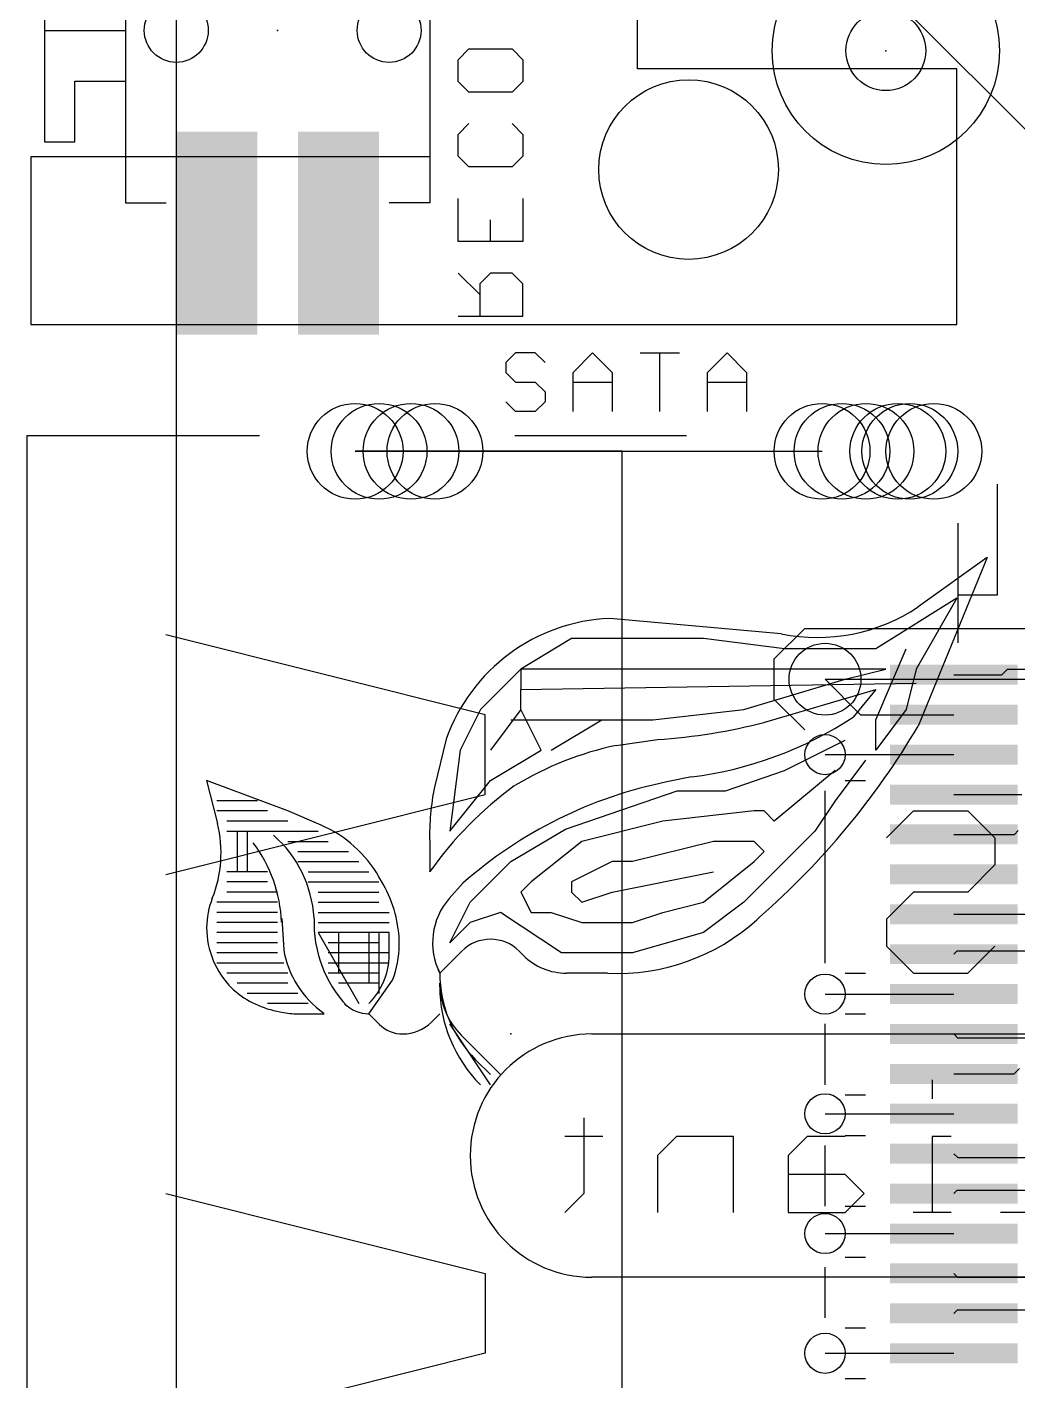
# Model space of a CAD drawing. Extents: x -61 to 136, y 23 to 123.
# Drawn here: x 29.88 to 42.3, y 64.23 to 81.2 of the extents above; entities that cross this region are included whole.
import ezdxf

# ---------------------------------------------------------------- set-up
doc = ezdxf.new("R2010")
doc.units = 0
for name, color, linetype in [('1', 14, 'CONTINUOUS'), ('13', 94, 'CONTINUOUS'), ('16', 134, 'CONTINUOUS'), ('17', 94, 'CONTINUOUS'), ('18', 94, 'CONTINUOUS'), ('20', 251, 'CONTINUOUS'), ('21', 251, 'CONTINUOUS'), ('22', 54, 'CONTINUOUS'), ('23', 251, 'CONTINUOUS'), ('24', 54, 'CONTINUOUS'), ('25', 251, 'CONTINUOUS'), ('26', 54, 'CONTINUOUS'), ('41', 14, 'CONTINUOUS'), ('42', 134, 'CONTINUOUS')]:
    doc.layers.add(name, color=color, linetype=linetype)

# ---------------------------------------------------------------- blocks, each defined once
blk = doc.blocks.new('RECT')
blk.add_solid([(-0.5, -0.5), (0.5, -0.5), (-0.5, 0.5), (0.5, 0.5)])
blk = doc.blocks.new('ROUNDP')
blk.add_circle((0, 0), 0.5)
blk = doc.blocks.new('PIE')
blk.add_circle((0, 0), 0.5)
blk = doc.blocks.new('ROUNDV')
blk.add_circle((0, 0), 0.5)

msp = doc.modelspace()

# ---------------------------------------------------------------- linework, layer by layer
at = {"layer": '1'}
for p, q in [((37.338, 75.88), (33.991, 75.88)), ((37.338, 61.28), (37.338, 75.88)), ((37.338, 75.88), (39.841, 75.88)), ((42.092, 73.08), (42.164, 73.152)), ((42.164, 73.152), (42.3926, 73.152)), ((39.878, 73.025), (40.323, 72.58)), ((41.491, 73.08), (42.092, 73.08)), ((40.323, 72.58), (41.491, 72.58)), ((39.878, 72.08), (41.491, 72.08)), ((41.491, 71.58), (42.3446, 71.58)), ((41.491, 71.08), (42.251, 71.08)), ((42.251, 71.08), (42.299, 71.128)), ((41.491, 70.08), (42.394, 70.08)), ((41.491, 69.58), (41.5324, 69.6214)), ((41.5324, 69.6214), (42.4434, 69.6214)), ((39.878, 69.08), (41.491, 69.08)), ((41.5418, 68.5292), (41.491, 68.58)), ((42.545, 68.5292), (41.5418, 68.5292)), ((41.491, 68.08), (42.2482, 68.08)), ((42.2482, 68.08), (42.3164, 68.1482)), ((39.878, 67.58), (41.491, 67.58)), ((41.491, 67.08), (41.5404, 67.0306)), ((41.5404, 67.0306), (42.4942, 67.0306)), ((41.491, 66.58), (41.5352, 66.6242)), ((41.5352, 66.6242), (43.3427, 66.6242)), ((39.878, 66.08), (41.491, 66.08)), ((41.491, 65.58), (41.539, 65.532)), ((41.539, 65.532), (42.545, 65.532)), ((41.491, 65.08), (41.5366, 65.1256)), ((41.5366, 65.1256), (43.3441, 65.1256)), ((39.878, 64.58), (41.491, 64.58))]:
    msp.add_line(p, q, dxfattribs=at)
at = {"layer": '13'}
msp.add_line((43.307, 78.994), (40.386, 81.915), dxfattribs=at)
at = {"layer": '16'}
for p, q in [((33.991, 75.88), (39.841, 75.88)), ((39.878, 73.025), (42.675, 73.025))]:
    msp.add_line(p, q, dxfattribs=at)
at = {"layer": '20'}
msp.add_line((31.75, 101.717), (31.75, 44.507), dxfattribs=at)
for centre in [(31.75, 81.153), (34.417, 81.153)]:
    msp.add_circle(centre, 0.4, dxfattribs=at)
at = {"layer": '21'}
for p, q in [((37.529, 80.67), (37.529, 90.87)), ((34.929, 81.27), (34.929, 79.57)), ((41.529, 80.67), (37.529, 80.67)), ((41.529, 77.47), (41.529, 80.67)), ((34.929, 79.57), (29.929, 79.57)), ((29.929, 79.57), (29.929, 77.47)), ((29.929, 77.47), (41.529, 77.47)), ((29.881, 61.08), (29.881, 76.08)), ((29.881, 76.08), (32.791, 76.08)), ((35.991, 76.08), (38.141, 76.08)), ((42.041, 74.08), (42.041, 75.4675)), ((41.541, 74.98), (41.541, 74.08)), ((41.541, 74.08), (41.541, 73.48)), ((41.541, 74.08), (42.041, 74.08)), ((35.621, 72.58), (31.621, 73.58)), ((35.621, 71.58), (35.621, 72.58)), ((31.621, 70.58), (35.621, 71.58)), ((31.621, 66.58), (35.621, 65.58)), ((35.621, 65.58), (35.621, 64.58)), ((35.621, 64.58), (31.621, 63.58))]:
    msp.add_line(p, q, dxfattribs=at)
at = {"layer": '22'}
for p, q in [((34.925, 83.439), (34.925, 78.994)), ((30.099, 82.55), (30.099, 81.153)), ((31.115, 81.788), (31.115, 81.153)), ((30.099, 81.153), (30.099, 79.756)), ((30.099, 81.153), (31.115, 81.153)), ((31.115, 81.153), (31.115, 80.518)), ((30.48, 79.756), (30.48, 80.518)), ((30.48, 80.518), (31.115, 80.518)), ((31.115, 80.518), (31.115, 78.994)), ((30.099, 79.756), (30.48, 79.756)), ((31.115, 78.994), (31.623, 78.994)), ((34.925, 78.994), (34.417, 78.994)), ((41.91, 74.549), (41.0435, 72.435)), ((41.91, 74.549), (41.0469, 73.9313)), ((41.529, 74.041), (40.513, 73.406)), ((41.529, 74.041), (41.021, 73.152)), ((39.3305, 73.5917), (37.1823, 73.787)), ((36.703, 73.533), (36.068, 73.152)), ((38.354, 73.533), (36.703, 73.533)), ((39.37, 73.406), (38.354, 73.533)), ((40.513, 73.406), (39.37, 73.406)), ((40.513, 72.517), (40.894, 73.406)), ((36.068, 73.152), (35.56, 72.644)), ((40.64, 73.152), (36.068, 73.152)), ((36.068, 73.152), (36.068, 72.898)), ((40.132, 73.025), (40.64, 73.152)), ((41.021, 73.152), (40.894, 72.644)), ((36.068, 72.898), (41.021, 72.9742)), ((38.862, 72.644), (40.132, 73.025)), ((36.068, 72.644), (36.068, 72.898)), ((39.1262, 72.4865), (40.513, 72.898)), ((40.513, 72.898), (40.2323, 72.5508)), ((35.56, 72.644), (35.306, 72.136)), ((36.068, 72.644), (35.687, 72.136)), ((36.322, 72.136), (36.068, 72.644)), ((37.719, 72.517), (38.862, 72.644)), ((40.894, 72.644), (40.513, 72.136)), ((35.941, 72.517), (37.592, 72.517)), ((36.449, 72.136), (37.084, 72.517)), ((37.084, 72.517), (37.592, 72.517)), ((37.592, 72.517), (37.719, 72.517)), ((40.513, 72.136), (40.513, 72.517)), ((35.1317, 72.2717), (34.9853, 71.6729)), ((37.2602, 72.1951), (37.7789, 72.2693)), ((39.37, 71.882), (40.132, 72.263)), ((35.306, 72.136), (35.179, 71.12)), ((35.687, 71.755), (36.322, 72.136)), ((40.386, 72.009), (40.005, 71.501)), ((33.147, 71.374), (32.131, 71.755)), ((32.131, 71.755), (32.2655, 71.217)), ((35.179, 71.12), (35.687, 71.755)), ((38.2047, 71.7998), (37.8961, 71.7382)), ((38.6334, 71.628), (39.37, 71.882)), ((40.005, 71.882), (39.243, 71.247)), ((35.9844, 71.6878), (35.9927, 71.6919)), ((36.6268, 71.1454), (38.0238, 71.628)), ((38.0238, 71.628), (38.6334, 71.628)), ((32.766, 71.501), (32.258, 71.501)), ((40.005, 71.501), (39.751, 71.12)), ((32.893, 71.374), (32.258, 71.374)), ((33.147, 71.247), (32.385, 71.247)), ((33.5665, 71.1942), (33.147, 71.374)), ((37.846, 71.247), (36.83, 70.993)), ((38.989, 71.374), (37.846, 71.247)), ((39.116, 71.374), (38.989, 71.374)), ((39.243, 71.247), (39.116, 71.374)), ((40.6498, 71.0368), (40.9887, 71.3757)), ((40.9887, 71.3757), (41.6667, 71.3757)), ((41.6667, 71.3757), (42.0056, 71.0368)), ((32.385, 71.12), (32.512, 71.12)), ((32.512, 71.12), (32.639, 71.12)), ((32.512, 71.12), (32.512, 70.612)), ((32.639, 71.12), (33.528, 71.12)), ((32.639, 71.12), (32.639, 70.612)), ((35.941, 70.739), (36.6268, 71.1454)), ((39.751, 71.12), (38.862, 70.231)), ((33.147, 70.993), (33.655, 70.993)), ((34.9252, 70.9935), (34.9254, 70.613)), ((36.83, 70.993), (36.195, 70.485)), ((38.481, 70.993), (37.465, 70.739)), ((38.989, 70.993), (38.481, 70.993)), ((39.116, 70.866), (38.989, 70.993)), ((42.0056, 71.0368), (42.0056, 70.6978)), ((33.274, 70.866), (33.909, 70.866)), ((33.274, 70.739), (34.036, 70.739)), ((35.433, 70.231), (35.941, 70.739)), ((37.211, 70.739), (36.703, 70.485)), ((37.465, 70.739), (37.211, 70.739)), ((38.354, 70.231), (38.989, 70.739)), ((38.989, 70.739), (39.116, 70.866)), ((32.893, 70.612), (32.385, 70.612)), ((33.401, 70.612), (34.163, 70.612)), ((34.925, 70.612), (34.9279, 70.6149)), ((37.211, 70.358), (38.481, 70.612)), ((42.0056, 70.6978), (41.6667, 70.3589)), ((32.893, 70.485), (32.385, 70.485)), ((33.401, 70.485), (34.29, 70.485)), ((34.3432, 70.4554), (34.2894, 70.5495)), ((35.3395, 70.4677), (35.1698, 70.2793)), ((36.195, 70.485), (36.068, 70.358)), ((36.703, 70.485), (36.703, 70.358)), ((33.02, 70.231), (32.258, 70.231)), ((33.02, 70.358), (32.385, 70.358)), ((33.528, 70.358), (34.29, 70.358)), ((33.528, 70.231), (34.29, 70.231)), ((35.179, 69.723), (35.433, 70.231)), ((36.068, 70.358), (36.195, 70.104)), ((36.703, 70.358), (36.83, 70.231)), ((36.83, 70.231), (37.211, 70.358)), ((37.846, 70.104), (38.354, 70.231)), ((38.862, 70.231), (38.354, 69.85)), ((40.9887, 70.3589), (40.6498, 70.0199)), ((41.6667, 70.3589), (40.9887, 70.3589)), ((33.02, 70.104), (32.258, 70.104)), ((33.528, 70.104), (34.417, 70.104)), ((35.814, 70.104), (35.433, 69.977)), ((36.576, 69.596), (35.814, 70.104)), ((36.195, 70.104), (36.449, 70.104)), ((36.449, 70.104), (36.83, 69.977)), ((37.465, 69.977), (37.846, 70.104)), ((33.02, 69.977), (32.258, 69.977)), ((33.0708, 70.026), (33.0962, 69.6358)), ((33.4772, 70.0278), (33.4772, 70.0373)), ((33.528, 69.977), (34.417, 69.977)), ((35.433, 69.977), (35.179, 69.723)), ((36.83, 69.977), (37.465, 69.977)), ((39.0598, 70.0478), (39.0236, 70.0116)), ((40.6498, 70.0199), (40.6498, 69.681)), ((33.02, 69.85), (32.258, 69.85)), ((33.02, 69.723), (32.258, 69.723)), ((33.782, 69.85), (33.528, 69.85)), ((33.528, 69.85), (34.036, 68.961)), ((34.29, 69.723), (33.655, 69.723)), ((34.163, 69.85), (33.782, 69.85)), ((33.782, 69.85), (33.782, 69.342)), ((34.29, 69.85), (34.163, 69.85)), ((34.163, 69.85), (34.163, 69.215)), ((34.417, 69.85), (34.29, 69.85)), ((34.29, 69.85), (34.29, 69.723)), ((34.29, 69.723), (34.29, 69.342)), ((34.417, 69.596), (34.417, 69.85)), ((38.354, 69.85), (37.465, 69.596)), ((33.02, 69.596), (32.258, 69.596)), ((34.417, 69.596), (33.655, 69.596)), ((34.417, 69.5742), (34.417, 69.596)), ((35.3278, 69.6178), (35.052, 69.342)), ((36.0988, 69.5652), (36.0462, 69.6178)), ((37.465, 69.596), (36.576, 69.596)), ((40.6498, 69.681), (40.9887, 69.342)), ((41.6667, 69.342), (42.0056, 69.681)), ((33.0962, 69.469), (32.258, 69.469)), ((34.417, 69.469), (33.655, 69.469)), ((35.0291, 69.3878), (35.052, 69.342)), ((33.147, 69.342), (32.385, 69.342)), ((33.147, 69.215), (32.512, 69.215)), ((34.29, 69.342), (33.655, 69.342)), ((34.29, 69.215), (33.782, 69.215)), ((34.163, 68.834), (34.4585, 69.2552)), ((34.29, 69.342), (34.29, 69.215)), ((34.29, 69.215), (34.29, 69.088)), ((35.052, 69.1714), (35.052, 69.215)), ((37.1531, 69.342), (36.6376, 69.342)), ((40.9887, 69.342), (41.6667, 69.342)), ((32.4448, 69.1552), (32.4675, 69.1325)), ((33.274, 69.088), (32.639, 69.088)), ((33.401, 68.961), (32.893, 68.961)), ((33.8595, 68.9597), (33.8872, 68.932)), ((33.2485, 68.834), (33.6042, 68.834)), ((34.1488, 68.834), (34.163, 68.834)), ((34.2964, 68.7006), (34.163, 68.834)), ((35.052, 68.834), (34.9468, 68.7288)), ((35.687, 67.945), (35.179, 68.707)), ((35.814, 68.072), (35.3214, 68.5646)), ((36.957, 68.58), (48.768, 68.58)), ((35.687, 68.072), (35.501, 68.258)), ((41.2209, 68.0057), (41.2209, 67.7684)), ((36.8551, 67.5311), (36.8551, 66.5821)), ((37.0924, 67.2939), (36.6179, 67.2939)), ((38.0177, 67.2939), (37.7805, 67.0566)), ((38.7295, 67.2939), (38.0177, 67.2939)), ((38.7295, 66.3448), (38.7295, 67.2939)), ((39.6549, 67.2939), (39.4176, 67.0566)), ((40.1294, 67.2939), (39.6549, 67.2939)), ((41.4581, 67.2939), (41.2209, 67.2939)), ((41.2209, 67.2939), (41.2209, 66.3448)), ((37.7805, 67.0566), (37.7805, 66.3448)), ((39.4176, 67.0566), (39.4176, 66.3448)), ((40.1294, 66.8193), (39.4176, 66.8193)), ((40.3667, 66.5821), (40.1294, 66.8193)), ((36.8551, 66.5821), (36.6179, 66.3448)), ((40.1294, 66.3448), (40.3667, 66.5821)), ((39.4176, 66.3448), (40.1294, 66.3448)), ((41.4581, 66.3448), (40.9836, 66.3448)), ((42.5496, 66.3448), (42.075, 66.3448)), ((48.768, 65.532), (36.957, 65.532))]:
    msp.add_line(p, q, dxfattribs=at)
for centre, radius, start, end in [((37.2761, 71.5149), 2.274, 92.3643, 160.5612), ((39.7788, 75.8332), 2.2859, 258.69, 303.6935), ((37.3078, 79.4791), 7.2252, 273.7388, 284.577), ((37.5998, 76.5455), 4.7841, 277.2636, 303.3845), ((32.6965, 77.3533), 9.6883, 311.0567, 329.492), ((38.1326, 68.1496), 4.1385, 102.1698, 121.1366), ((37.9731, 71.0662), 3.0488, 168.5224, 181.3671), ((38.7616, 67.8964), 4.6997, 126.223, 144.6596), ((38.9941, 66.3212), 5.5272, 101.4582, 131.3919), ((30.787, 70.8475), 1.524, 338.2002, 14.0334), ((31.9776, 69.94), 1.5028, 3.7106, 48.711), ((32.9662, 69.7934), 1.524, 29.7437, 66.8016), ((31.3064, 69.9127), 1.7639, 2.2759, 36.9841), ((33.02, 69.6993), 1.524, 0.0008, 29.7451), ((33.1237, 69.9128), 0.9927, 158.1988, 180.0014), ((35.8129, 69.7224), 0.8507, 139.1098, 206.5634), ((33.2024, 69.9128), 1.0714, 179.9994, 224.9996), ((35.0049, 69.9748), 1.5286, 178.0129, 223.0144), ((37.2801, 71.9347), 2.5958, 267.1964, 312.1962), ((35.687, 69.2586), 0.508, 45, 135), ((34.3057, 69.843), 1.2271, 189.7199, 234.7228), ((33.5498, 69.5742), 0.8672, 314.9997, 359.9996), ((33.3482, 69.6992), 1.1958, 338.2021, 0.0029), ((36.6376, 70.1039), 0.7619, 224.9953, 270.0008), ((36.585, 69.342), 1.533, 179.9996, 224.9997), ((35.9718, 69.215), 0.9198, 179.9996, 224.9997), ((33.2525, 70.0444), 1.2032, 229.2783, 260.2406), ((36.7864, 69.1714), 1.7344, 180.0004, 225.0003), ((34.163, 69.2633), 0.4293, 225.0074, 269.9971), ((33.2485, 69.6593), 0.8253, 255.9756, 270.0001), ((34.5876, 68.9918), 0.4118, 225.0026, 270.0037), ((34.5876, 69.0879), 0.5079, 269.9976, 315.0063), ((36.957, 67.056), 1.524, 90, 180), ((36.957, 67.056), 1.524, 180, 270)]:
    msp.add_arc(centre, radius, start, end, dxfattribs=at)
at = {"layer": '23'}
msp.add_point((35.941, 68.58), dxfattribs=at)
at = {"layer": '24'}
for p in [(33.02, 81.153), (40.64, 80.899)]:
    msp.add_point(p, dxfattribs=at)
at = {"layer": '25'}
for p, q in [((36.0019, 77.1147), (35.879, 76.9919)), ((36.2476, 77.1147), (36.0019, 77.1147)), ((36.3705, 76.9919), (36.2476, 77.1147)), ((36.721, 76.869), (36.9667, 77.1147)), ((36.9667, 77.1147), (37.2125, 76.869)), ((37.563, 77.1147), (38.0544, 77.1147)), ((37.8087, 76.3775), (37.8087, 77.1147)), ((38.4049, 76.869), (38.6507, 77.1147)), ((38.6507, 77.1147), (38.8964, 76.869)), ((35.879, 76.9919), (35.879, 76.869)), ((35.879, 76.869), (36.0019, 76.7461)), ((36.721, 76.3775), (36.721, 76.869)), ((37.2125, 76.869), (37.2125, 76.3775)), ((38.4049, 76.3775), (38.4049, 76.869)), ((38.8964, 76.869), (38.8964, 76.3775)), ((36.0019, 76.7461), (36.2476, 76.7461)), ((36.2476, 76.7461), (36.3705, 76.6232)), ((36.721, 76.7461), (37.2125, 76.7461)), ((38.4049, 76.7461), (38.8964, 76.7461)), ((36.0019, 76.3775), (35.879, 76.5004)), ((36.3705, 76.5004), (36.2476, 76.3775)), ((36.3705, 76.6232), (36.3705, 76.5004)), ((36.2476, 76.3775), (36.0019, 76.3775))]:
    msp.add_line(p, q, dxfattribs=at)
at = {"layer": '26'}
for p, q in [((35.2806, 80.7849), (35.4162, 80.9205)), ((35.4162, 80.9205), (35.9585, 80.9205)), ((35.9585, 80.9205), (36.0941, 80.7849)), ((35.2806, 80.5137), (35.2806, 80.7849)), ((36.0941, 80.7849), (36.0941, 80.5137)), ((35.4162, 80.3782), (35.2806, 80.5137)), ((36.0941, 80.5137), (35.9585, 80.3782)), ((35.9585, 80.3782), (35.4162, 80.3782)), ((35.2806, 79.8494), (35.4162, 79.985)), ((35.9585, 79.985), (36.0941, 79.8494)), ((35.2806, 79.5782), (35.2806, 79.8494)), ((36.0941, 79.8494), (36.0941, 79.5782)), ((35.4162, 79.4426), (35.2806, 79.5782)), ((36.0941, 79.5782), (35.9585, 79.4426)), ((35.9585, 79.4426), (35.4162, 79.4426)), ((35.2806, 78.5071), (35.2806, 79.0494)), ((36.0941, 79.0494), (36.0941, 78.5071)), ((35.6873, 78.5071), (35.6873, 78.7783)), ((36.0941, 78.5071), (35.2806, 78.5071)), ((35.5518, 77.8428), (35.2806, 78.1139)), ((35.6873, 78.1139), (35.5518, 77.9783)), ((35.9585, 78.1139), (35.6873, 78.1139)), ((36.0941, 77.9783), (35.9585, 78.1139)), ((35.5518, 77.9783), (35.5518, 77.5716)), ((36.0941, 77.5716), (36.0941, 77.9783)), ((35.2806, 77.5716), (36.0941, 77.5716))]:
    msp.add_line(p, q, dxfattribs=at)
at = {"layer": '41'}
for p, q in [((39.243, 73.279), (39.624, 73.66)), ((39.624, 73.66), (42.672, 73.66)), ((39.243, 72.771), (39.243, 73.279)), ((39.624, 72.39), (39.243, 72.771)), ((40.132, 71.755), (40.386, 71.755)), ((39.878, 69.469), (39.878, 71.628)), ((40.132, 69.342), (40.386, 69.342)), ((39.878, 67.945), (39.878, 68.707)), ((40.132, 68.834), (40.386, 68.834)), ((40.132, 67.818), (40.386, 67.818)), ((39.878, 66.421), (39.878, 67.183)), ((40.132, 67.31), (40.386, 67.31)), ((40.132, 66.421), (40.386, 66.421)), ((39.878, 65.024), (39.878, 65.659)), ((40.132, 65.786), (40.386, 65.786)), ((40.132, 64.897), (40.386, 64.897)), ((40.132, 64.262), (40.386, 64.262))]:
    msp.add_line(p, q, dxfattribs=at)
at = {"layer": '42'}
msp.add_circle((40.64, 80.899), 1.425, dxfattribs=at)

# ---------------------------------------------------------------- block references
at = {"layer": '1', "xscale": 1.6, "yscale": 0.25, "rotation": 180}
for p in [(41.491, 73.08), (41.491, 72.58), (41.491, 72.08), (41.491, 71.58), (41.491, 71.08), (41.491, 70.58), (41.491, 70.08), (41.491, 69.58), (41.491, 69.08), (41.491, 68.58), (41.491, 68.08), (41.491, 67.58), (41.491, 67.08), (41.491, 66.58), (41.491, 66.08), (41.491, 65.58), (41.491, 65.08), (41.491, 64.58)]:
    msp.add_blockref('RECT', p, dxfattribs=at)
at = {"layer": '16'}
msp.add_blockref('PIE', (40.64, 80.899), dxfattribs=at)
at = {"layer": '16', "xscale": 2.54, "yscale": 1.016, "rotation": 270}
for p in [(32.258, 78.613), (33.782, 78.613)]:
    msp.add_blockref('RECT', p, dxfattribs=at)
at = {"layer": '17'}
for p, xscale, yscale, rotation in [((38.169, 79.41), 2.25, 2.25, 90), ((38.169, 79.41), 2.25, 2.25, 90), ((38.169, 79.41), 2.25, 2.25, 90), ((38.169, 79.41), 2.25, 2.25, 90), ((38.169, 79.41), 2.25, 2.25, 90), ((38.169, 79.41), 2.25, 2.25, 90), ((38.169, 79.41), 2.25, 2.25, 90), ((38.169, 79.41), 2.25, 2.25, 90), ((33.991, 75.88), 1.2, 1.2, 270), ((33.991, 75.88), 1.2, 1.2, 270), ((33.991, 75.88), 1.2, 1.2, 270), ((33.991, 75.88), 1.2, 1.2, 270), ((33.991, 75.88), 1.2, 1.2, 270), ((33.991, 75.88), 1.2, 1.2, 270), ((33.991, 75.88), 1.2, 1.2, 270), ((33.991, 75.88), 1.2, 1.2, 270), ((34.291, 75.88), 1.2, 1.2, 270), ((34.291, 75.88), 1.2, 1.2, 270), ((34.291, 75.88), 1.2, 1.2, 270), ((34.291, 75.88), 1.2, 1.2, 270), ((34.291, 75.88), 1.2, 1.2, 270), ((34.291, 75.88), 1.2, 1.2, 270), ((34.291, 75.88), 1.2, 1.2, 270), ((34.291, 75.88), 1.2, 1.2, 270), ((34.691, 75.88), 1.2, 1.2, 270), ((34.691, 75.88), 1.2, 1.2, 270), ((34.691, 75.88), 1.2, 1.2, 270), ((34.691, 75.88), 1.2, 1.2, 270), ((34.691, 75.88), 1.2, 1.2, 270), ((34.691, 75.88), 1.2, 1.2, 270), ((34.691, 75.88), 1.2, 1.2, 270), ((34.691, 75.88), 1.2, 1.2, 270), ((34.991, 75.88), 1.2, 1.2, 270), ((34.991, 75.88), 1.2, 1.2, 270), ((34.991, 75.88), 1.2, 1.2, 270), ((34.991, 75.88), 1.2, 1.2, 270), ((34.991, 75.88), 1.2, 1.2, 270), ((34.991, 75.88), 1.2, 1.2, 270), ((34.991, 75.88), 1.2, 1.2, 270), ((34.991, 75.88), 1.2, 1.2, 270), ((39.841, 75.88), 1.2, 1.2, 270), ((39.841, 75.88), 1.2, 1.2, 270), ((39.841, 75.88), 1.2, 1.2, 270), ((39.841, 75.88), 1.2, 1.2, 270), ((39.841, 75.88), 1.2, 1.2, 270), ((39.841, 75.88), 1.2, 1.2, 270), ((39.841, 75.88), 1.2, 1.2, 270), ((39.841, 75.88), 1.2, 1.2, 270), ((40.091, 75.88), 1.2, 1.2, 270), ((40.091, 75.88), 1.2, 1.2, 270), ((40.091, 75.88), 1.2, 1.2, 270), ((40.091, 75.88), 1.2, 1.2, 270), ((40.091, 75.88), 1.2, 1.2, 270), ((40.091, 75.88), 1.2, 1.2, 270), ((40.091, 75.88), 1.2, 1.2, 270), ((40.091, 75.88), 1.2, 1.2, 270), ((40.391, 75.88), 1.2, 1.2, 270), ((40.391, 75.88), 1.2, 1.2, 270), ((40.391, 75.88), 1.2, 1.2, 270), ((40.391, 75.88), 1.2, 1.2, 270), ((40.391, 75.88), 1.2, 1.2, 270), ((40.391, 75.88), 1.2, 1.2, 270), ((40.391, 75.88), 1.2, 1.2, 270), ((40.391, 75.88), 1.2, 1.2, 270), ((40.791, 75.88), 1.2, 1.2, 270), ((40.791, 75.88), 1.2, 1.2, 270), ((40.791, 75.88), 1.2, 1.2, 270), ((40.791, 75.88), 1.2, 1.2, 270), ((40.791, 75.88), 1.2, 1.2, 270), ((40.791, 75.88), 1.2, 1.2, 270), ((40.791, 75.88), 1.2, 1.2, 270), ((40.791, 75.88), 1.2, 1.2, 270), ((40.941, 75.88), 1.2, 1.2, 270), ((40.941, 75.88), 1.2, 1.2, 270), ((40.941, 75.88), 1.2, 1.2, 270), ((40.941, 75.88), 1.2, 1.2, 270), ((40.941, 75.88), 1.2, 1.2, 270), ((40.941, 75.88), 1.2, 1.2, 270), ((40.941, 75.88), 1.2, 1.2, 270), ((40.941, 75.88), 1.2, 1.2, 270), ((41.241, 75.88), 1.2, 1.2, 270), ((41.241, 75.88), 1.2, 1.2, 270), ((41.241, 75.88), 1.2, 1.2, 270), ((41.241, 75.88), 1.2, 1.2, 270), ((41.241, 75.88), 1.2, 1.2, 270), ((41.241, 75.88), 1.2, 1.2, 270), ((41.241, 75.88), 1.2, 1.2, 270), ((41.241, 75.88), 1.2, 1.2, 270)]:
    msp.add_blockref('ROUNDP', p, dxfattribs=dict(at, xscale=xscale, yscale=yscale, rotation=rotation))
at = {"layer": '18'}
for p, xscale, yscale in [((39.878, 73.025), 0.9, 0.9), ((39.878, 73.025), 0.9, 0.9), ((39.878, 73.025), 0.9, 0.9), ((39.878, 73.025), 0.9, 0.9), ((39.878, 73.025), 0.9, 0.9), ((39.878, 73.025), 0.9, 0.9), ((39.878, 73.025), 0.9, 0.9), ((39.878, 73.025), 0.9, 0.9), ((39.878, 72.08), 0.5032, 0.5032), ((39.878, 72.08), 0.5032, 0.5032), ((39.878, 72.08), 0.5032, 0.5032), ((39.878, 72.08), 0.5032, 0.5032), ((39.878, 72.08), 0.5032, 0.5032), ((39.878, 72.08), 0.5032, 0.5032), ((39.878, 72.08), 0.5032, 0.5032), ((39.878, 72.08), 0.5032, 0.5032), ((39.878, 69.08), 0.5032, 0.5032), ((39.878, 69.08), 0.5032, 0.5032), ((39.878, 69.08), 0.5032, 0.5032), ((39.878, 69.08), 0.5032, 0.5032), ((39.878, 69.08), 0.5032, 0.5032), ((39.878, 69.08), 0.5032, 0.5032), ((39.878, 69.08), 0.5032, 0.5032), ((39.878, 69.08), 0.5032, 0.5032), ((39.878, 67.58), 0.5032, 0.5032), ((39.878, 67.58), 0.5032, 0.5032), ((39.878, 67.58), 0.5032, 0.5032), ((39.878, 67.58), 0.5032, 0.5032), ((39.878, 67.58), 0.5032, 0.5032), ((39.878, 67.58), 0.5032, 0.5032), ((39.878, 67.58), 0.5032, 0.5032), ((39.878, 67.58), 0.5032, 0.5032), ((39.878, 66.08), 0.5032, 0.5032), ((39.878, 66.08), 0.5032, 0.5032), ((39.878, 66.08), 0.5032, 0.5032), ((39.878, 66.08), 0.5032, 0.5032), ((39.878, 66.08), 0.5032, 0.5032), ((39.878, 66.08), 0.5032, 0.5032), ((39.878, 66.08), 0.5032, 0.5032), ((39.878, 66.08), 0.5032, 0.5032), ((39.878, 64.58), 0.5032, 0.5032), ((39.878, 64.58), 0.5032, 0.5032), ((39.878, 64.58), 0.5032, 0.5032), ((39.878, 64.58), 0.5032, 0.5032), ((39.878, 64.58), 0.5032, 0.5032), ((39.878, 64.58), 0.5032, 0.5032), ((39.878, 64.58), 0.5032, 0.5032), ((39.878, 64.58), 0.5032, 0.5032)]:
    msp.add_blockref('ROUNDV', p, dxfattribs=dict(at, xscale=xscale, yscale=yscale))

doc.saveas('drawing.dxf')
